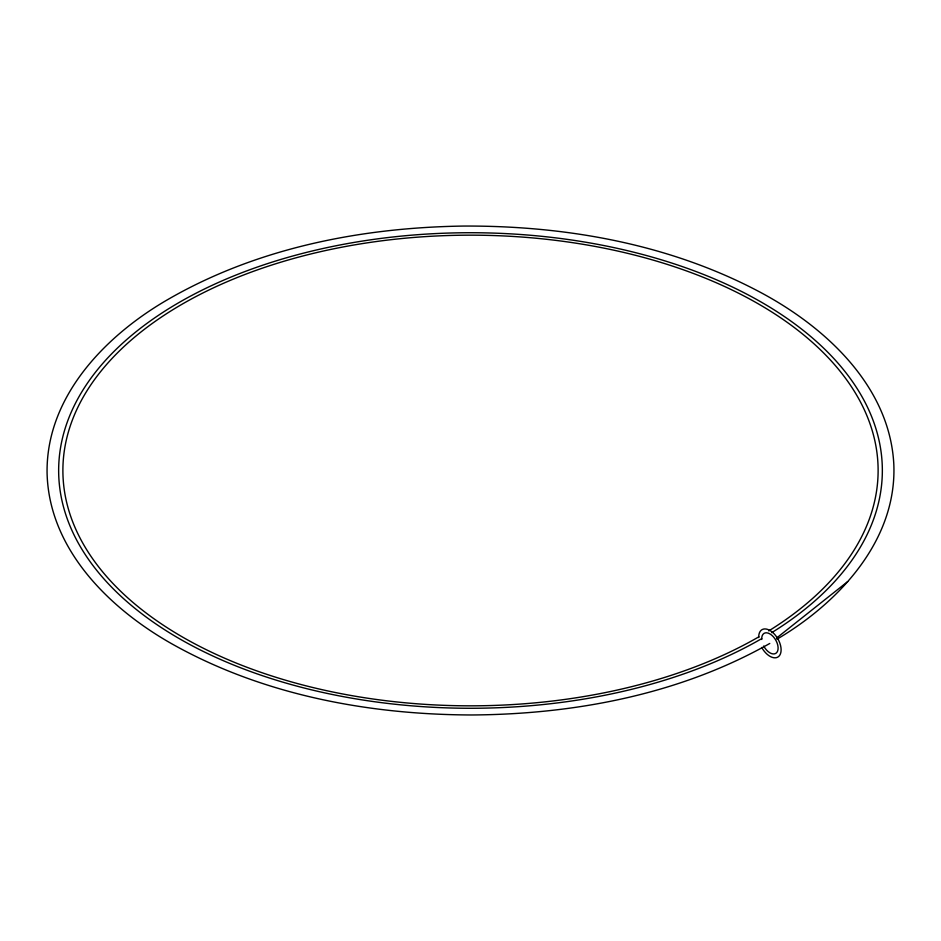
<?xml version="1.0" encoding="UTF-8"?>
<svg xmlns="http://www.w3.org/2000/svg" width="941" height="941" viewBox="0 0 941 941"><rect width="100%" height="100%" fill="white"/><g stroke="black" fill="none" stroke-linecap="round" stroke-linejoin="round"><path stroke-width="1.41" d="M776.984 639.198C838.525 602.84 896.855 540.781 893.832 464.666C890.057 387.563 827.492 328.985 763.763 294.145C672.286 244.401 566.682 225.534 463.348 226.063C360.932 227.557 256.399 248.059 167.086 299.967C105.227 335.878 46.015 396.773 47.074 472.923C48.838 549.662 110.05 609.192 173.003 644.479C263.609 695.117 368.778 714.654 471.747 714.972C574.551 714.301 679.543 694.482 769.762 643.468M776.631 638.01L847.688 581.609M758.893 636.81L753.823 639.692A407.618 235.332 0 0 1 76.844 531.547A407.618 235.332 0 0 1 568.87 242.119A407.618 235.332 0 0 1 768.773 630.893M761.716 638.633L756.588 641.539A411.852 237.779 0 0 1 72.68 532.041A411.852 237.779 0 0 1 570.14 239.79A411.852 237.779 0 0 1 771.702 632.67M761.751 639.48A11.598 6.693 60 0 1 771.761 635.21A11.598 6.693 60 0 1 776.948 652.301A11.598 6.693 60 0 1 763.727 646.008M758.74 637.586A15.832 9.139 60 0 1 772.561 632.34A15.832 9.139 60 0 1 779.583 655.477A15.832 9.139 60 0 1 761.728 647.455"/></g></svg>
